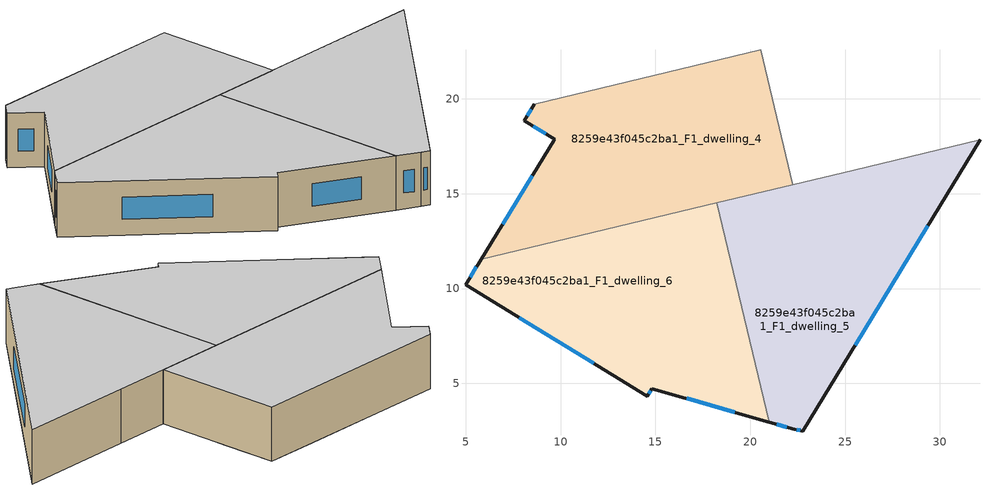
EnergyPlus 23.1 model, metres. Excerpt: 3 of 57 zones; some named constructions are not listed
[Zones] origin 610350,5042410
8259e43f045c2ba1_F1_dwelling_4
 floor to 8259e43f045c2ba1_F0_dwelling_2 (EU_floor_Construction): 21.29,19.52 21.55,18.42 19.33,14.78 15.94,13.97 9.65,17.8 9.69,17.86 8.08,18.85 8.61,19.72 17.47,21.84 z3
 floor to 8259e43f045c2ba1_F0_dwelling_1 (EU_floor_Construction): 20.55,22.58 21.29,19.52 17.47,21.84 z3
 floor to 8259e43f045c2ba1_F0_dwelling_3 (EU_floor_Construction): 15.94,13.97 5.81,11.54 9.65,17.8 z3
 floor to 8259e43f045c2ba1_F0_dwelling_6 (EU_floor_Construction): 21.55,18.42 22.25,15.48 19.33,14.78 z3
 wall outside (EU_wall_Construction): 8.61,19.72 8.08,18.85 9.69,17.86 9.65,17.8 5.81,11.54 z3:6
 wall to 8259e43f045c2ba1_F1_dwelling_3 (EU_wall_Construction): 22.25,15.48 20.55,22.58 8.61,19.72 z3:6
 wall to 8259e43f045c2ba1_F1_dwelling_6 (EU_wall_Construction): 5.81,11.54 18.24,14.52 z3:6
 wall to 8259e43f045c2ba1_F1_dwelling_5 (EU_wall_Construction): 18.24,14.52 22.25,15.48 z3:6
 window (EU_Window_Construction): 8.55,18.56 9.21,18.15 / 8.46,19.46 8.24,19.11 / 8.52,15.95 6.94,13.39 z3.88:5.12
 ceiling to 8259e43f045c2ba1_F2_dwelling_4 (EU_floor_Construction): 22.25,15.48 20.55,22.58 8.61,19.72 8.08,18.85 9.69,17.86 9.65,17.8 5.81,11.54 z6
8259e43f045c2ba1_F1_dwelling_5
 floor to 8259e43f045c2ba1_F0_dwelling_7 (EU_floor_Construction): 26.97,9.38 22.77,2.49 22.31,2.59 21.01,2.96 18.5,13.42 19,14.24 z3
 floor to 8259e43f045c2ba1_F0_dwelling_6 (EU_floor_Construction): 31.87,17.44 26.97,9.38 19,14.24 19.33,14.78 31.47,17.69 z3
 floor to 8259e43f045c2ba1_F0_dwelling_5 (EU_floor_Construction): 32.12,17.84 31.87,17.44 31.47,17.69 z3
 floor to 8259e43f045c2ba1_F0_dwelling_2 (EU_floor_Construction): 19.33,14.78 18.5,13.42 18.24,14.52 z3
 wall outside (EU_wall_Construction): 21.01,2.96 22.31,2.59 22.77,2.49 32.12,17.84 z3:6
 wall to 8259e43f045c2ba1_F1_dwelling_6 (EU_wall_Construction): 18.24,14.52 21.01,2.96 z3:6
 wall to 8259e43f045c2ba1_F1_dwelling_2 (EU_wall_Construction): 32.12,17.84 25.45,16.24 z3:6
 wall to 8259e43f045c2ba1_F1_dwelling_3 (EU_wall_Construction): 25.45,16.24 22.25,15.48 z3:6
 window (EU_Window_Construction): 25.53,7.02 29.36,13.31 / 22.45,2.56 22.64,2.52 / 21.39,2.85 21.93,2.7 z3.88:5.12
 ceiling to 8259e43f045c2ba1_F2_dwelling_5 (EU_floor_Construction): 22.77,2.49 32.12,17.84 18.24,14.52 21.01,2.96 22.31,2.59 z6
8259e43f045c2ba1_F1_dwelling_6
 floor to 8259e43f045c2ba1_F0_dwelling_3 (EU_floor_Construction): 18.05,12.68 13.41,5.04 4.99,10.2 5.81,11.54 15.94,13.97 z3
 floor to 8259e43f045c2ba1_F0_dwelling_7 (EU_floor_Construction): 18.5,13.42 21.01,2.96 14.82,4.72 14.58,4.33 13.41,5.04 z3
 floor to 8259e43f045c2ba1_F0_dwelling_2 (EU_floor_Construction): 18.24,14.52 18.5,13.42 18.05,12.68 15.94,13.97 z3
 wall outside (EU_wall_Construction): 5.81,11.54 4.99,10.2 14.58,4.33 14.82,4.72 21.01,2.96 z3:6
 window (EU_Window_Construction): 7.82,8.47 11.75,6.06 / 5.57,11.14 5.23,10.6 / 16.65,4.2 19.18,3.48 / 14.65,4.44 14.75,4.61 z3.88:5.12
 ceiling to 8259e43f045c2ba1_F2_dwelling_6 (EU_floor_Construction): 21.01,2.96 18.24,14.52 5.81,11.54 4.99,10.2 14.58,4.33 14.82,4.72 z6
[HVACTEMPLATE:THERMOSTAT] Constant Heating Setpoint=20; Constant Cooling Setpoint=50
EU_HeatOnly_8259e43f045c2ba1_F7_dwelling_0; EU_HeatOnly_8259e43f045c2ba1_F7_dwelling_1; EU_HeatOnly_8259e43f045c2ba1_F7_dwelling_2; EU_HeatOnly_8259e43f045c2ba1_F7_dwelling_3; EU_HeatOnly_8259e43f045c2ba1_F7_dwelling_4; EU_HeatOnly_8259e43f045c2ba1_F7_dwelling_5; EU_HeatOnly_8259e43f045c2ba1_F7_dwelling_6
[SCHEDULE:FILE] Column Number=1; Rows to Skip at Top=0; Number of Hours of Data=8760; Column Separator=Comma; Interpolate to Timestep=No; Minutes per Item=60; Adjust Schedule for Daylight Savings=Yes
Name | File
EU_Step8_GainSchedule_8259e43f045c2ba1_F1_dwelling_1_f000 | ../../schedules/8259e43f045c2ba1/8259e43f045c2ba1_F1_dwelling_1_f000_gain.csv
EU_Step8_GainSchedule_8259e43f045c2ba1_F1_dwelling_2_f000 | ../../schedules/8259e43f045c2ba1/8259e43f045c2ba1_F1_dwelling_2_f000_gain.csv
EU_Step8_GainSchedule_8259e43f045c2ba1_F1_dwelling_3_f000 | ../../schedules/8259e43f045c2ba1/8259e43f045c2ba1_F1_dwelling_3_f000_gain.csv
EU_Step8_GainSchedule_8259e43f045c2ba1_F1_dwelling_4_f000 | ../../schedules/8259e43f045c2ba1/8259e43f045c2ba1_F1_dwelling_4_f000_gain.csv
EU_Step8_GainSchedule_8259e43f045c2ba1_F1_dwelling_5_f000 | ../../schedules/8259e43f045c2ba1/8259e43f045c2ba1_F1_dwelling_5_f000_gain.csv
EU_Step8_GainSchedule_8259e43f045c2ba1_F1_dwelling_6_f000 | ../../schedules/8259e43f045c2ba1/8259e43f045c2ba1_F1_dwelling_6_f000_gain.csv
EU_Step8_GainSchedule_8259e43f045c2ba1_F2_dwelling_0_f000 | ../../schedules/8259e43f045c2ba1/8259e43f045c2ba1_F2_dwelling_0_f000_gain.csv
EU_Step8_GainSchedule_8259e43f045c2ba1_F2_dwelling_1_f000 | ../../schedules/8259e43f045c2ba1/8259e43f045c2ba1_F2_dwelling_1_f000_gain.csv
EU_Step8_GainSchedule_8259e43f045c2ba1_F2_dwelling_2_f000 | ../../schedules/8259e43f045c2ba1/8259e43f045c2ba1_F2_dwelling_2_f000_gain.csv
EU_Step8_GainSchedule_8259e43f045c2ba1_F2_dwelling_3_f000 | ../../schedules/8259e43f045c2ba1/8259e43f045c2ba1_F2_dwelling_3_f000_gain.csv
EU_Step8_GainSchedule_8259e43f045c2ba1_F2_dwelling_4_f000 | ../../schedules/8259e43f045c2ba1/8259e43f045c2ba1_F2_dwelling_4_f000_gain.csv
EU_Step8_GainSchedule_8259e43f045c2ba1_F2_dwelling_5_f000 | ../../schedules/8259e43f045c2ba1/8259e43f045c2ba1_F2_dwelling_5_f000_gain.csv
EU_Step8_GainSchedule_8259e43f045c2ba1_F2_dwelling_6_f000 | ../../schedules/8259e43f045c2ba1/8259e43f045c2ba1_F2_dwelling_6_f000_gain.csv
EU_Step8_GainSchedule_8259e43f045c2ba1_F3_dwelling_0_f000 | ../../schedules/8259e43f045c2ba1/8259e43f045c2ba1_F3_dwelling_0_f000_gain.csv
EU_Step8_GainSchedule_8259e43f045c2ba1_F3_dwelling_1_f000 | ../../schedules/8259e43f045c2ba1/8259e43f045c2ba1_F3_dwelling_1_f000_gain.csv
EU_Step8_GainSchedule_8259e43f045c2ba1_F3_dwelling_2_f000 | ../../schedules/8259e43f045c2ba1/8259e43f045c2ba1_F3_dwelling_2_f000_gain.csv
EU_Step8_GainSchedule_8259e43f045c2ba1_F3_dwelling_3_f000 | ../../schedules/8259e43f045c2ba1/8259e43f045c2ba1_F3_dwelling_3_f000_gain.csv
EU_Step8_GainSchedule_8259e43f045c2ba1_F3_dwelling_4_f000 | ../../schedules/8259e43f045c2ba1/8259e43f045c2ba1_F3_dwelling_4_f000_gain.csv
EU_Step8_GainSchedule_8259e43f045c2ba1_F3_dwelling_5_f000 | ../../schedules/8259e43f045c2ba1/8259e43f045c2ba1_F3_dwelling_5_f000_gain.csv
EU_Step8_GainSchedule_8259e43f045c2ba1_F3_dwelling_6_f000 | ../../schedules/8259e43f045c2ba1/8259e43f045c2ba1_F3_dwelling_6_f000_gain.csv
